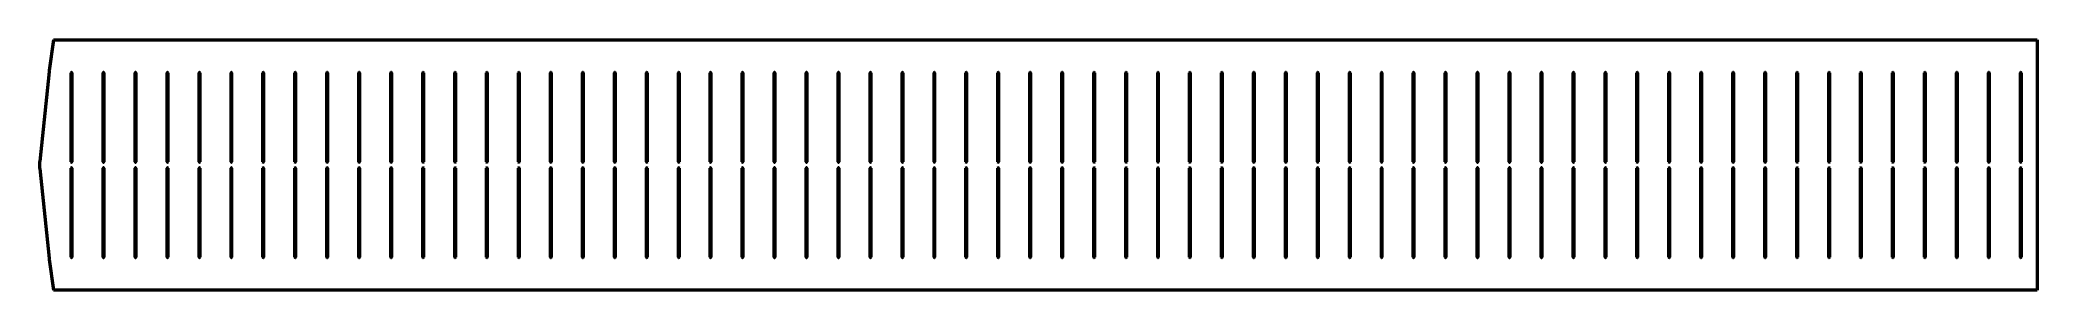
# Model space of a CAD drawing. Header units: millimetres. Extents: x 0 to 625, y 0 to 79.
import ezdxf

# ---------------------------------------------------------------- set-up
doc = ezdxf.new("R2010")
doc.units = ezdxf.units.MM
doc.layers.add('IV_INTERIOR_PROFILES', color=7, linetype='Continuous', lineweight=50)
doc.layers.add('IV_OUTER_PROFILE', color=7, linetype='Continuous', lineweight=50)

msp = doc.modelspace()

# ---------------------------------------------------------------- linework, layer by layer
at = {"layer": 'IV_INTERIOR_PROFILES'}
for p, q in [((9.8, 40.2), (9.8, 68.2)), ((10, 68.2), (10, 40.2)), ((19.8, 40.2), (19.8, 68.2)), ((20, 68.2), (20, 40.2)), ((29.8, 40.2), (29.8, 68.2)), ((30, 68.2), (30, 40.2)), ((39.8, 40.2), (39.8, 68.2)), ((40, 68.2), (40, 40.2)), ((49.8, 40.2), (49.8, 68.2)), ((50, 68.2), (50, 40.2)), ((59.8, 40.2), (59.8, 68.2)), ((60, 68.2), (60, 40.2)), ((69.8, 40.2), (69.8, 68.2)), ((70, 68.2), (70, 40.2)), ((79.8, 40.2), (79.8, 68.2)), ((80, 68.2), (80, 40.2)), ((89.8, 40.2), (89.8, 68.2)), ((90, 68.2), (90, 40.2)), ((99.8, 40.2), (99.8, 68.2)), ((100, 68.2), (100, 40.2)), ((109.8, 40.2), (109.8, 68.2)), ((110, 68.2), (110, 40.2)), ((119.8, 40.2), (119.8, 68.2)), ((120, 68.2), (120, 40.2)), ((129.8, 40.2), (129.8, 68.2)), ((130, 68.2), (130, 40.2)), ((139.8, 40.2), (139.8, 68.2)), ((140, 68.2), (140, 40.2)), ((149.8, 40.2), (149.8, 68.2)), ((150, 68.2), (150, 40.2)), ((159.8, 40.2), (159.8, 68.2)), ((160, 68.2), (160, 40.2)), ((169.8, 40.2), (169.8, 68.2)), ((170, 68.2), (170, 40.2)), ((179.8, 40.2), (179.8, 68.2)), ((180, 68.2), (180, 40.2)), ((189.8, 40.2), (189.8, 68.2)), ((190, 68.2), (190, 40.2)), ((199.8, 40.2), (199.8, 68.2)), ((200, 68.2), (200, 40.2)), ((209.8, 40.2), (209.8, 68.2)), ((210, 68.2), (210, 40.2)), ((219.8, 40.2), (219.8, 68.2)), ((220, 68.2), (220, 40.2)), ((229.8, 40.2), (229.8, 68.2)), ((230, 68.2), (230, 40.2)), ((239.8, 40.2), (239.8, 68.2)), ((240, 68.2), (240, 40.2)), ((249.8, 40.2), (249.8, 68.2)), ((250, 68.2), (250, 40.2)), ((259.8, 40.2), (259.8, 68.2)), ((260, 68.2), (260, 40.2)), ((269.8, 40.2), (269.8, 68.2)), ((270, 68.2), (270, 40.2)), ((279.8, 40.2), (279.8, 68.2)), ((280, 68.2), (280, 40.2)), ((289.8, 40.2), (289.8, 68.2)), ((290, 68.2), (290, 40.2)), ((299.8, 40.2), (299.8, 68.2)), ((300, 68.2), (300, 40.2)), ((309.8, 40.2), (309.8, 68.2)), ((310, 68.2), (310, 40.2)), ((319.8, 40.2), (319.8, 68.2)), ((320, 68.2), (320, 40.2)), ((329.8, 40.2), (329.8, 68.2)), ((330, 68.2), (330, 40.2)), ((339.8, 40.2), (339.8, 68.2)), ((340, 68.2), (340, 40.2)), ((349.8, 40.2), (349.8, 68.2)), ((350, 68.2), (350, 40.2)), ((359.8, 40.2), (359.8, 68.2)), ((360, 68.2), (360, 40.2)), ((369.8, 40.2), (369.8, 68.2)), ((370, 68.2), (370, 40.2)), ((379.8, 40.2), (379.8, 68.2)), ((380, 68.2), (380, 40.2)), ((389.8, 40.2), (389.8, 68.2)), ((390, 68.2), (390, 40.2)), ((399.8, 40.2), (399.8, 68.2)), ((400, 68.2), (400, 40.2)), ((409.8, 40.2), (409.8, 68.2)), ((410, 68.2), (410, 40.2)), ((419.8, 40.2), (419.8, 68.2)), ((420, 68.2), (420, 40.2)), ((429.8, 40.2), (429.8, 68.2)), ((430, 68.2), (430, 40.2)), ((439.8, 40.2), (439.8, 68.2)), ((440, 68.2), (440, 40.2)), ((449.8, 40.2), (449.8, 68.2)), ((450, 68.2), (450, 40.2)), ((459.8, 40.2), (459.8, 68.2)), ((460, 68.2), (460, 40.2)), ((469.8, 40.2), (469.8, 68.2)), ((470, 68.2), (470, 40.2)), ((479.8, 40.2), (479.8, 68.2)), ((480, 68.2), (480, 40.2)), ((489.8, 40.2), (489.8, 68.2)), ((490, 68.2), (490, 40.2)), ((499.8, 40.2), (499.8, 68.2)), ((500, 68.2), (500, 40.2)), ((509.8, 40.2), (509.8, 68.2)), ((510, 68.2), (510, 40.2)), ((519.8, 40.2), (519.8, 68.2)), ((520, 68.2), (520, 40.2)), ((529.8, 40.2), (529.8, 68.2)), ((530, 68.2), (530, 40.2)), ((539.8, 40.2), (539.8, 68.2)), ((540, 68.2), (540, 40.2)), ((549.8, 40.2), (549.8, 68.2)), ((550, 68.2), (550, 40.2)), ((559.8, 40.2), (559.8, 68.2)), ((560, 68.2), (560, 40.2)), ((569.8, 40.2), (569.8, 68.2)), ((570, 68.2), (570, 40.2)), ((579.8, 40.2), (579.8, 68.2)), ((580, 68.2), (580, 40.2)), ((589.8, 40.2), (589.8, 68.2)), ((590, 68.2), (590, 40.2)), ((599.8, 40.2), (599.8, 68.2)), ((600, 68.2), (600, 40.2)), ((609.8, 40.2), (609.8, 68.2)), ((610, 68.2), (610, 40.2)), ((619.8, 40.2), (619.8, 68.2)), ((620, 68.2), (620, 40.2)), ((9.8, 10.31), (9.8, 38.31)), ((10, 38.31), (10, 10.31)), ((19.8, 10.31), (19.8, 38.31)), ((20, 38.31), (20, 10.31)), ((29.8, 10.31), (29.8, 38.31)), ((30, 38.31), (30, 10.31)), ((39.8, 10.31), (39.8, 38.31)), ((40, 38.31), (40, 10.31)), ((49.8, 10.31), (49.8, 38.31)), ((50, 38.31), (50, 10.31)), ((59.8, 10.31), (59.8, 38.31)), ((60, 38.31), (60, 10.31)), ((69.8, 10.31), (69.8, 38.31)), ((70, 38.31), (70, 10.31)), ((79.8, 10.31), (79.8, 38.31)), ((80, 38.31), (80, 10.31)), ((89.8, 10.31), (89.8, 38.31)), ((90, 38.31), (90, 10.31)), ((99.8, 10.31), (99.8, 38.31)), ((100, 38.31), (100, 10.31)), ((109.8, 10.31), (109.8, 38.31)), ((110, 38.31), (110, 10.31)), ((119.8, 10.31), (119.8, 38.31)), ((120, 38.31), (120, 10.31)), ((129.8, 10.31), (129.8, 38.31)), ((130, 38.31), (130, 10.31)), ((139.8, 10.31), (139.8, 38.31)), ((140, 38.31), (140, 10.31)), ((149.8, 10.31), (149.8, 38.31)), ((150, 38.31), (150, 10.31)), ((159.8, 10.31), (159.8, 38.31)), ((160, 38.31), (160, 10.31)), ((169.8, 10.31), (169.8, 38.31)), ((170, 38.31), (170, 10.31)), ((179.8, 10.31), (179.8, 38.31)), ((180, 38.31), (180, 10.31)), ((189.8, 10.31), (189.8, 38.31)), ((190, 38.31), (190, 10.31)), ((199.8, 10.31), (199.8, 38.31)), ((200, 38.31), (200, 10.31)), ((209.8, 10.31), (209.8, 38.31)), ((210, 38.31), (210, 10.31)), ((219.8, 10.31), (219.8, 38.31)), ((220, 38.31), (220, 10.31)), ((229.8, 10.31), (229.8, 38.31)), ((230, 38.31), (230, 10.31)), ((239.8, 10.31), (239.8, 38.31)), ((240, 38.31), (240, 10.31)), ((249.8, 10.31), (249.8, 38.31)), ((250, 38.31), (250, 10.31)), ((259.8, 10.31), (259.8, 38.31)), ((260, 38.31), (260, 10.31)), ((269.8, 10.31), (269.8, 38.31)), ((270, 38.31), (270, 10.31)), ((279.8, 10.31), (279.8, 38.31)), ((280, 38.31), (280, 10.31)), ((289.8, 10.31), (289.8, 38.31)), ((290, 38.31), (290, 10.31)), ((299.8, 10.31), (299.8, 38.31)), ((300, 38.31), (300, 10.31)), ((309.8, 10.31), (309.8, 38.31)), ((310, 38.31), (310, 10.31)), ((319.8, 10.31), (319.8, 38.31)), ((320, 38.31), (320, 10.31)), ((329.8, 10.31), (329.8, 38.31)), ((330, 38.31), (330, 10.31)), ((339.8, 10.31), (339.8, 38.31)), ((340, 38.31), (340, 10.31)), ((349.8, 10.31), (349.8, 38.31)), ((350, 38.31), (350, 10.31)), ((359.8, 10.31), (359.8, 38.31)), ((360, 38.31), (360, 10.31)), ((369.8, 10.31), (369.8, 38.31)), ((370, 38.31), (370, 10.31)), ((379.8, 10.31), (379.8, 38.31)), ((380, 38.31), (380, 10.31)), ((389.8, 10.31), (389.8, 38.31)), ((390, 38.31), (390, 10.31)), ((399.8, 10.31), (399.8, 38.31)), ((400, 38.31), (400, 10.31)), ((409.8, 10.31), (409.8, 38.31)), ((410, 38.31), (410, 10.31)), ((419.8, 10.31), (419.8, 38.31)), ((420, 38.31), (420, 10.31)), ((429.8, 10.31), (429.8, 38.31)), ((430, 38.31), (430, 10.31)), ((439.8, 10.31), (439.8, 38.31)), ((440, 38.31), (440, 10.31)), ((449.8, 10.31), (449.8, 38.31)), ((450, 38.31), (450, 10.31)), ((459.8, 10.31), (459.8, 38.31)), ((460, 38.31), (460, 10.31)), ((469.8, 10.31), (469.8, 38.31)), ((470, 38.31), (470, 10.31)), ((479.8, 10.31), (479.8, 38.31)), ((480, 38.31), (480, 10.31)), ((489.8, 10.31), (489.8, 38.31)), ((490, 38.31), (490, 10.31)), ((499.8, 10.31), (499.8, 38.31)), ((500, 38.31), (500, 10.31)), ((509.8, 10.31), (509.8, 38.31)), ((510, 38.31), (510, 10.31)), ((519.8, 10.31), (519.8, 38.31)), ((520, 38.31), (520, 10.31)), ((529.8, 10.31), (529.8, 38.31)), ((530, 38.31), (530, 10.31)), ((539.8, 10.31), (539.8, 38.31)), ((540, 38.31), (540, 10.31)), ((549.8, 10.31), (549.8, 38.31)), ((550, 38.31), (550, 10.31)), ((559.8, 10.31), (559.8, 38.31)), ((560, 38.31), (560, 10.31)), ((569.8, 10.31), (569.8, 38.31)), ((570, 38.31), (570, 10.31)), ((579.8, 10.31), (579.8, 38.31)), ((580, 38.31), (580, 10.31)), ((589.8, 10.31), (589.8, 38.31)), ((590, 38.31), (590, 10.31)), ((599.8, 10.31), (599.8, 38.31)), ((600, 38.31), (600, 10.31)), ((609.8, 10.31), (609.8, 38.31)), ((610, 38.31), (610, 10.31)), ((619.8, 10.31), (619.8, 38.31)), ((620, 38.31), (620, 10.31))]:
    msp.add_line(p, q, dxfattribs=at)
for centre, start, end in [((9.9, 68.2), 0, 180), ((19.9, 68.2), 0, 180), ((29.9, 68.2), 0, 180), ((39.9, 68.2), 0, 180), ((49.9, 68.2), 0, 180), ((59.9, 68.2), 0, 180), ((69.9, 68.2), 0, 180), ((79.9, 68.2), 0, 180), ((89.9, 68.2), 0, 180), ((99.9, 68.2), 0, 180), ((109.9, 68.2), 0, 180), ((119.9, 68.2), 0, 180), ((129.9, 68.2), 0, 180), ((139.9, 68.2), 0, 180), ((149.9, 68.2), 0, 180), ((159.9, 68.2), 0, 180), ((169.9, 68.2), 0, 180), ((179.9, 68.2), 0, 180), ((189.9, 68.2), 0, 180), ((199.9, 68.2), 0, 180), ((209.9, 68.2), 0, 180), ((219.9, 68.2), 0, 180), ((229.9, 68.2), 0, 180), ((239.9, 68.2), 0, 180), ((249.9, 68.2), 0, 180), ((259.9, 68.2), 0, 180), ((269.9, 68.2), 0, 180), ((279.9, 68.2), 0, 180), ((289.9, 68.2), 0, 180), ((299.9, 68.2), 0, 180), ((309.9, 68.2), 0, 180), ((319.9, 68.2), 0, 180), ((329.9, 68.2), 0, 180), ((339.9, 68.2), 0, 180), ((349.9, 68.2), 0, 180), ((359.9, 68.2), 0, 180), ((369.9, 68.2), 0, 180), ((379.9, 68.2), 0, 180), ((389.9, 68.2), 0, 180), ((399.9, 68.2), 0, 180), ((409.9, 68.2), 0, 180), ((419.9, 68.2), 0, 180), ((429.9, 68.2), 0, 180), ((439.9, 68.2), 0, 180), ((449.9, 68.2), 0, 180), ((459.9, 68.2), 0, 180), ((469.9, 68.2), 0, 180), ((479.9, 68.2), 0, 180), ((489.9, 68.2), 0, 180), ((499.9, 68.2), 0, 180), ((509.9, 68.2), 0, 180), ((519.9, 68.2), 0, 180), ((529.9, 68.2), 0, 180), ((539.9, 68.2), 0, 180), ((549.9, 68.2), 0, 180), ((559.9, 68.2), 0, 180), ((569.9, 68.2), 0, 180), ((579.9, 68.2), 0, 180), ((589.9, 68.2), 0, 180), ((599.9, 68.2), 0, 180), ((609.9, 68.2), 0, 180), ((619.9, 68.2), 0, 180), ((9.9, 40.2), 180, 0), ((9.9, 38.31), 0, 180), ((19.9, 40.2), 180, 0), ((19.9, 38.31), 0, 180), ((29.9, 40.2), 180, 0), ((29.9, 38.31), 0, 180), ((39.9, 40.2), 180, 0), ((39.9, 38.31), 0, 180), ((49.9, 40.2), 180, 0), ((49.9, 38.31), 0, 180), ((59.9, 40.2), 180, 0), ((59.9, 38.31), 0, 180), ((69.9, 40.2), 180, 0), ((69.9, 38.31), 0, 180), ((79.9, 40.2), 180, 360), ((79.9, 38.31), 0, 180), ((89.9, 40.2), 180, 0), ((89.9, 38.31), 0, 180), ((99.9, 40.2), 180, 0), ((99.9, 38.31), 0, 180), ((109.9, 40.2), 180, 0), ((109.9, 38.31), 0, 180), ((119.9, 40.2), 180, 0), ((119.9, 38.31), 0, 180), ((129.9, 40.2), 180, 0), ((129.9, 38.31), 0, 180), ((139.9, 40.2), 180, 0), ((139.9, 38.31), 0, 180), ((149.9, 40.2), 180, 360), ((149.9, 38.31), 0, 180), ((159.9, 40.2), 180, 0), ((159.9, 38.31), 0, 180), ((169.9, 40.2), 180, 0), ((169.9, 38.31), 0, 180), ((179.9, 40.2), 180, 0), ((179.9, 38.31), 0, 180), ((189.9, 40.2), 180, 0), ((189.9, 38.31), 0, 180), ((199.9, 40.2), 180, 0), ((199.9, 38.31), 0, 180), ((209.9, 40.2), 180, 0), ((209.9, 38.31), 0, 180), ((219.9, 40.2), 180, 360), ((219.9, 38.31), 0, 180), ((229.9, 40.2), 180, 0), ((229.9, 38.31), 0, 180), ((239.9, 40.2), 180, 0), ((239.9, 38.31), 0, 180), ((249.9, 40.2), 180, 0), ((249.9, 38.31), 0, 180), ((259.9, 40.2), 180, 0), ((259.9, 38.31), 0, 180), ((269.9, 40.2), 180, 0), ((269.9, 38.31), 0, 180), ((279.9, 40.2), 180, 0), ((279.9, 38.31), 0, 180), ((289.9, 40.2), 180, 360), ((289.9, 38.31), 0, 180), ((299.9, 40.2), 180, 0), ((299.9, 38.31), 0, 180), ((309.9, 40.2), 180, 0), ((309.9, 38.31), 0, 180), ((319.9, 40.2), 180, 0), ((319.9, 38.31), 0, 180), ((329.9, 40.2), 180, 0), ((329.9, 38.31), 0, 180), ((339.9, 40.2), 180, 0), ((339.9, 38.31), 0, 180), ((349.9, 40.2), 180, 0), ((349.9, 38.31), 0, 180), ((359.9, 40.2), 180, 0), ((359.9, 38.31), 0, 180), ((369.9, 40.2), 180, 360), ((369.9, 38.31), 0, 180), ((379.9, 40.2), 180, 0), ((379.9, 38.31), 0, 180), ((389.9, 40.2), 180, 0), ((389.9, 38.31), 0, 180), ((399.9, 40.2), 180, 0), ((399.9, 38.31), 0, 180), ((409.9, 40.2), 180, 0), ((409.9, 38.31), 0, 180), ((419.9, 40.2), 180, 0), ((419.9, 38.31), 0, 180), ((429.9, 40.2), 180, 0), ((429.9, 38.31), 0, 180), ((439.9, 40.2), 180, 360), ((439.9, 38.31), 0, 180), ((449.9, 40.2), 180, 0), ((449.9, 38.31), 0, 180), ((459.9, 40.2), 180, 0), ((459.9, 38.31), 0, 180), ((469.9, 40.2), 180, 0), ((469.9, 38.31), 0, 180), ((479.9, 40.2), 180, 0), ((479.9, 38.31), 0, 180), ((489.9, 40.2), 180, 0), ((489.9, 38.31), 0, 180), ((499.9, 40.2), 180, 0), ((499.9, 38.31), 0, 180), ((509.9, 40.2), 180, 360), ((509.9, 38.31), 0, 180), ((519.9, 40.2), 180, 0), ((519.9, 38.31), 0, 180), ((529.9, 40.2), 180, 0), ((529.9, 38.31), 0, 180), ((539.9, 40.2), 180, 0), ((539.9, 38.31), 0, 180), ((549.9, 40.2), 180, 0), ((549.9, 38.31), 0, 180), ((559.9, 40.2), 180, 0), ((559.9, 38.31), 0, 180), ((569.9, 40.2), 180, 0), ((569.9, 38.31), 0, 180), ((579.9, 40.2), 180, 0), ((579.9, 38.31), 0, 180), ((589.9, 40.2), 180, 0), ((589.9, 38.31), 0, 180), ((599.9, 40.2), 180, 0), ((599.9, 38.31), 0, 180), ((609.9, 40.2), 180, 0), ((609.9, 38.31), 0, 180), ((619.9, 40.2), 180, 0), ((619.9, 38.31), 0, 180), ((9.9, 10.31), 180, 0), ((19.9, 10.31), 180, 0), ((29.9, 10.31), 180, 0), ((39.9, 10.31), 180, 0), ((49.9, 10.31), 180, 0), ((59.9, 10.31), 180, 0), ((69.9, 10.31), 180, 0), ((79.9, 10.31), 180, 0), ((89.9, 10.31), 180, 0), ((99.9, 10.31), 180, 0), ((109.9, 10.31), 180, 0), ((119.9, 10.31), 180, 0), ((129.9, 10.31), 180, 0), ((139.9, 10.31), 180, 0), ((149.9, 10.31), 180, 0), ((159.9, 10.31), 180, 0), ((169.9, 10.31), 180, 0), ((179.9, 10.31), 180, 0), ((189.9, 10.31), 180, 0), ((199.9, 10.31), 180, 360), ((209.9, 10.31), 180, 0), ((219.9, 10.31), 180, 0), ((229.9, 10.31), 180, 0), ((239.9, 10.31), 180, 0), ((249.9, 10.31), 180, 0), ((259.9, 10.31), 180, 0), ((269.9, 10.31), 180, 0), ((279.9, 10.31), 180, 0), ((289.9, 10.31), 180, 0), ((299.9, 10.31), 180, 0), ((309.9, 10.31), 180, 0), ((319.9, 10.31), 180, 0), ((329.9, 10.31), 180, 0), ((339.9, 10.31), 180, 0), ((349.9, 10.31), 180, 0), ((359.9, 10.31), 180, 0), ((369.9, 10.31), 180, 0), ((379.9, 10.31), 180, 0), ((389.9, 10.31), 180, 0), ((399.9, 10.31), 180, 0), ((409.9, 10.31), 180, 0), ((419.9, 10.31), 180, 0), ((429.9, 10.31), 180, 0), ((439.9, 10.31), 180, 0), ((449.9, 10.31), 180, 0), ((459.9, 10.31), 180, 0), ((469.9, 10.31), 180, 0), ((479.9, 10.31), 180, 0), ((489.9, 10.31), 180, 360), ((499.9, 10.31), 180, 0), ((509.9, 10.31), 180, 0), ((519.9, 10.31), 180, 0), ((529.9, 10.31), 180, 0), ((539.9, 10.31), 180, 0), ((549.9, 10.31), 180, 0), ((559.9, 10.31), 180, 0), ((569.9, 10.31), 180, 0), ((579.9, 10.31), 180, 0), ((589.9, 10.31), 180, 0), ((599.9, 10.31), 180, 0), ((609.9, 10.31), 180, 0), ((619.9, 10.31), 180, 0)]:
    msp.add_arc(centre, 0.1, start, end, dxfattribs=at)
at = {"layer": 'IV_OUTER_PROFILE'}
for p, q in [((4.29, 78.51), (2.94, 68.91)), ((4.29, 78.51), (625, 78.51)), ((625, 78.51), (625, 0)), ((2.84, 68.49), (0, 40.39)), ((0, 38.12), (0, 40.39)), ((0, 38.12), (2.84, 10.02)), ((2.94, 9.6), (4.29, 0)), ((625, 0), (4.29, 0))]:
    msp.add_line(p, q, dxfattribs=at)
for centre, radius, start, end in [((20.86, 64.56), 18.43, 166.35457, 167.70663), ((6.65, 10.67), 3.86, 189.74068, 196.19812)]:
    msp.add_arc(centre, radius, start, end, dxfattribs=at)

doc.saveas('drawing.dxf')
